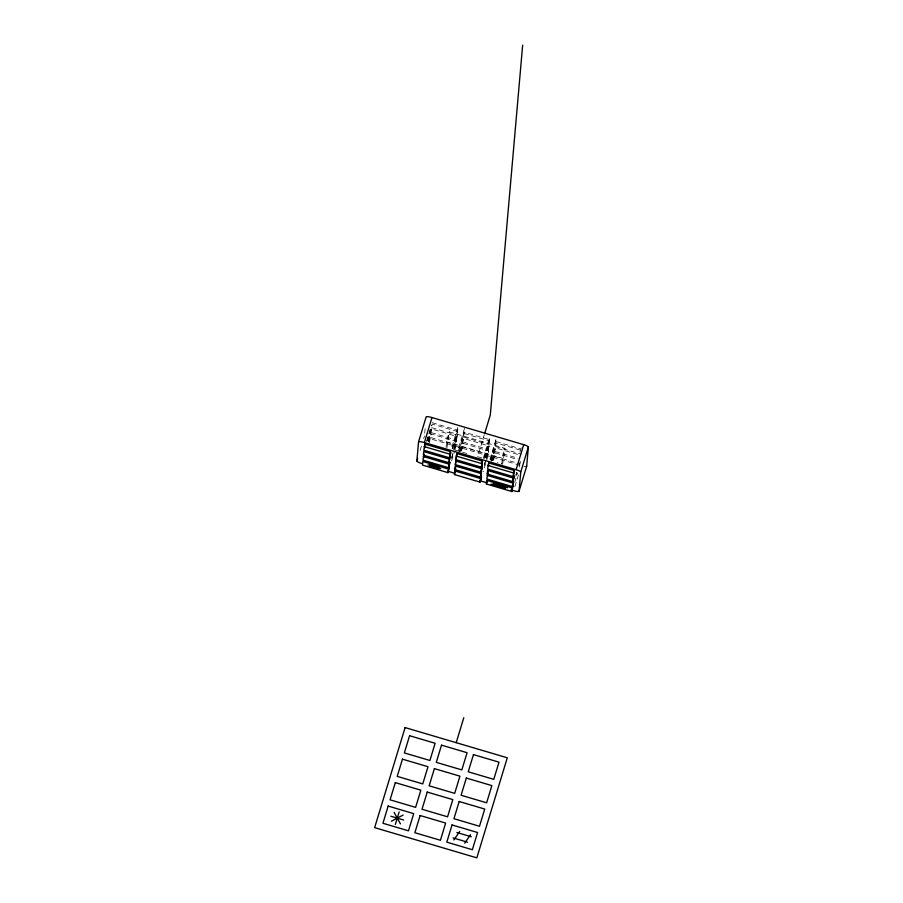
<?xml version="1.0" encoding="UTF-8"?>
<svg xmlns="http://www.w3.org/2000/svg" width="903" height="903" viewBox="0 0 903 903"><rect width="100%" height="100%" fill="white"/><g stroke="black" fill="none" stroke-linecap="round" stroke-linejoin="round"><path stroke-width="0.68" stroke-dasharray="4.51 3.39" d="M424.726 433.237L425.324 426.397M429.297 442.865L431.216 433.959L456.771 441.511L454.841 450.416M428.53 441.849L431.657 428.993L457.2 436.544L454.074 449.401M427.762 440.833L431.769 427.672L432.085 424.026L457.64 431.578L457.313 435.223L452.911 449.705M452.143 448.689L457.753 430.257L458.069 426.611L451.658 447.685M461.636 450.992L463.149 443.396L488.704 450.947L488.388 454.593L483.173 471.705M460.462 451.286L463.589 438.429L489.133 445.992L486.006 458.848M459.3 451.59L463.702 437.108L464.458 428.507L457.64 450.89M485.238 457.832L489.257 444.66L489.573 441.025L464.018 433.474L458.814 450.586M484.076 458.137L489.686 439.705L490.002 436.059M493.569 460.428L495.092 452.843L516.606 459.198M492.395 460.733L495.521 447.877L518.378 454.638M491.232 461.038L495.634 446.556L495.961 442.91L520.162 450.066M490.464 460.022L496.289 439.163M446.974 447.64L449.299 431.882L504.991 448.351L502.666 464.108L497.361 462.539M420.087 450.45L422.085 443.87M423.688 438.598L424.489 435.968M426.588 441.138L430.607 427.966M426.882 441.138L431.69 425.347M428.045 440.845L431.657 428.993M428.812 441.86L431.216 433.959M452.426 448.701L457.64 431.578M453.193 449.717L457.2 436.544M451.669 457.302L453.678 450.721M451.556 458.622L453.961 450.721M454.367 449.412L456.771 441.511M451.635 460.948L454.446 451.737M458.532 450.574L464.142 432.142L489.686 439.705M459.582 451.602L463.589 438.429M460.744 451.297L463.149 443.396M478.714 453.092L484.301 434.715M483.195 458.442L489.607 437.379M484.358 458.137L489.573 441.025M485.532 457.832L489.133 445.992M484.403 464.108L485.611 460.158M484.29 465.44L485.893 460.169M486.299 458.848L488.704 450.947M489.979 459.017L495.995 439.264M490.747 460.022L495.961 442.91M491.514 461.038L495.521 447.877M492.688 460.744L495.092 452.843M519.936 452.087L521.539 446.816M515.94 474.865L516.742 472.235M515.827 476.197L517.024 472.246M519.033 465.666L520.636 460.395L519.112 467.98M514.71 482.462L517.509 473.251M514.857 486.74L518.875 473.578M446.014 447.312A104.703 4.233 -73.5 0 0 446.285 441.68L449.299 431.882M501.707 463.781A104.703 4.233 -73.5 0 0 501.978 458.148L504.991 448.351M432.21 422.706L457.753 430.257M496.074 441.59L520.275 448.746M431.769 427.672L457.313 435.223M463.702 437.108L489.257 444.66M495.634 446.556L521.189 454.107M431.341 432.627L456.884 440.19M463.273 442.075L488.816 449.626M495.205 451.511L518.062 458.272M446.285 441.68L501.978 458.148M430.9 437.594L456.444 445.145M462.833 447.041L488.388 454.593M494.765 456.478L518.977 463.634M519.925 465.282L429.523 438.542A5.35 1.05 16.9 0 1 427.57 437.887M454.92 449.987L468.183 453.904M477.461 456.658L482.766 458.227M525.061 466.467A5.542 1.084 16.9 0 1 523.943 466.309"/><path stroke-width="1.35" d="M421.904 463.566A5.35 1.05 16.9 0 1 416.881 460.981L418.552 441.849L426.171 416.836A6.084 1.185 16.9 0 1 431.984 417.547L523.717 444.671A4.933 0.959 16.9 0 1 528.357 447.041L526.686 466.14L519.067 491.164A5.542 1.084 16.9 0 1 513.66 490.69L510.963 489.889M424.038 454.006L422.954 460.146L448.509 467.698L450.066 462.573M450.134 455.27L450.45 451.635L424.907 444.084L423.823 450.225L449.378 457.776L450.936 452.64M423.721 457.652L423.936 455.225M424.591 447.719L424.907 444.084M434.287 468.081L434.512 465.44M448.069 472.664L449.152 466.524L448.069 472.664L422.525 465.113L422.841 461.478L448.385 469.029M448.509 467.698L449.581 461.557L449.265 465.203M448.938 462.742L450.021 456.602L448.938 462.742L423.394 455.18L423.71 451.545L449.254 459.096M449.378 457.776L450.45 451.635M454.457 474.56L455.541 468.409L454.457 474.56L480.001 482.112L481.57 476.976M454.898 469.594L455.214 465.948L480.757 473.499L480.441 477.145L454.898 469.594L455.654 467.088M455.326 464.627L456.41 458.487L455.326 464.627L480.87 472.179L482.439 467.043M455.767 459.661L456.839 453.52L482.394 461.072L482.067 464.718L481.31 467.212L455.767 459.661L456.523 457.166M456.625 455.947L456.839 453.52M480.001 482.112L481.085 475.971L480.768 479.606M480.87 472.179L481.954 466.038L481.638 469.684M481.31 467.212L482.394 461.072M522.656 45.15L490.295 415.03L484.708 433.406M486.39 483.997L486.706 480.362L512.261 487.913L511.945 491.548L486.39 483.997L487.157 481.491M487.699 475.317L487.902 472.89L486.83 479.03L512.373 486.582L513.457 480.441L512.373 486.582M487.259 474.064L487.575 470.429L513.13 477.98L512.802 481.626L487.259 474.064L488.026 471.569M488.015 465.463L487.699 469.108L513.243 476.66L514.326 470.519L488.771 462.968L488.015 465.463L513.559 473.014L513.243 476.66M488.568 465.395L488.771 462.968M513.57 479.121L513.886 475.486L513.13 477.98M519.067 491.164L520.738 472.066L528.357 447.041M416.881 460.981L417.683 458.352M418.552 441.849A6.084 1.185 16.9 0 1 424.365 442.56L431.984 417.547M480.757 473.499L481.525 471.005L480.441 477.145M395.367 824.394L399.171 811.887M513.559 473.014L514.326 470.519M520.738 472.066A4.933 0.959 16.9 0 0 516.098 469.684L523.717 444.671M512.802 481.626L514.371 476.491M512.261 487.913L513.017 485.408L511.945 491.548M456.207 742.684L463.815 717.659M453.837 839.948L459.717 831.505M464.673 843.154L470.553 834.711M391.405 821.222L403.133 815.048M492.293 484.888L495.521 483.816M503.129 488.094L506.346 487.022M429.805 466.354L439.005 467.156M424.365 442.56L516.098 469.684M424.15 446.579L449.694 454.13M456.083 456.026L481.626 463.578M455.643 460.981L481.197 468.544M423.281 456.512L448.825 464.063M487.146 475.396L512.69 482.947M454.773 470.914L480.328 478.466M493.14 483.477L507.576 487.744M428.011 464.876L440.788 468.646M447.549 471.14L454.288 473.138M479.922 480.723L486.672 482.71M491.074 484.166L505.511 488.433M456.862 832.498L471.298 836.765M390.886 816.244L403.664 820.026M453.092 837.905L467.528 842.172M429.963 464.492L438.835 469.029M394.103 812.384L400.447 823.897M526.686 466.14A5.542 1.084 16.9 0 1 525.93 466.49M405.108 727.57L374.643 827.633L476.829 857.85L507.294 757.786L405.108 727.57M388.166 806.074L382.94 823.265L408.483 830.828L413.721 813.626L388.166 806.074M395.311 782.619L390.073 799.821L415.617 807.372L420.854 790.17L395.311 782.619M402.456 759.163L397.218 776.366L422.762 783.917L427.999 766.726L402.456 759.163M409.59 735.719L404.352 752.91L429.907 760.473L435.133 743.271L409.59 735.719M420.109 815.511L414.872 832.713L440.416 840.264L445.653 823.062L420.109 815.511M427.243 792.066L422.006 809.257L447.561 816.809L452.798 799.618L427.243 792.066M434.388 768.611L429.151 785.813L454.694 793.365L459.932 776.162L434.388 768.611M441.522 745.156L436.284 762.358L461.839 769.909L467.077 752.707L441.522 745.156M452.042 824.958L446.804 842.149L472.348 849.712L477.585 832.51L452.042 824.958M459.175 801.503L453.938 818.705L479.493 826.256L484.73 809.054L459.175 801.503M466.32 778.047L461.083 795.25L486.627 802.801L491.864 785.61L466.32 778.047M473.454 754.603L468.228 771.794L493.772 779.357L499.009 762.155L473.454 754.603"/></g></svg>
